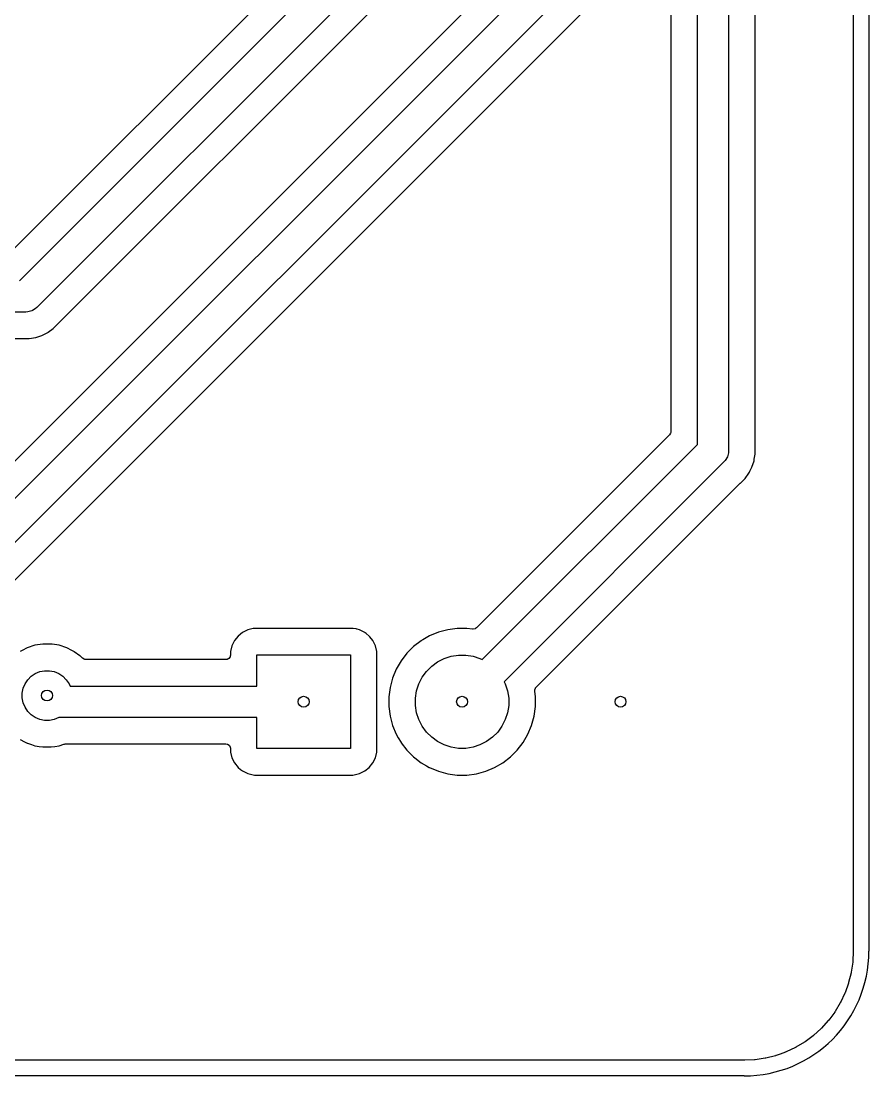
# Model space of a CAD drawing. Header units: millimetres. Extents: x 83 to 184, y -140 to -36.
# Drawn here: x 156.82 to 184, y -140 to -106.17 of the extents above; entities that cross this region are included whole.
import ezdxf

# ---------------------------------------------------------------- set-up
doc = ezdxf.new("R2010")
doc.units = ezdxf.units.MM
doc.layers.add('B.Cu', color=153, linetype='CONTINUOUS', true_color=0x4d7fc4)
doc.layers.add('Edge.Cuts', color=254, linetype='CONTINUOUS', true_color=0xd0d2cd)

msp = doc.modelspace()

# ---------------------------------------------------------------- linework, layer by layer
at = {"layer": 'B.Cu', "linetype": 'CONTINUOUS'}
for p, q in [((183.4995, -40.004574), (183.4995, -135.995424)), ((180.3505, -119.843681), (180.3505, -40.893713)), ((178.5, -119.749357), (178.5, -41.207106)), ((179.5, -41), (179.5, -119.956464)), ((175.613181, -101.276923), (152.626924, -124.263181)), ((152.942894, -125.15), (176.5, -101.592893)), ((168.513181, -101.544601), (156.444601, -113.613181)), ((177.353553, -102.153554), (153.503553, -126.003553)), ((156.760571, -114.5), (169.4, -101.86057)), ((170.253554, -102.42123), (157.32123, -115.353553)), ((158.004848, -115.872723), (170.772723, -103.104848)), ((154.776, -125.933893), (177.425214, -103.28468)), ((177.6495, -103.374131), (177.6495, -119.327876)), ((157.32123, -115.353553), (157.272073, -115.396661)), ((156.967677, -115.5), (152.4, -115.5)), ((157.032925, -115.495723), (156.967677, -115.5)), ((157.03294, -115.495723), (157.032925, -115.495723)), ((157.159019, -115.46194), (157.03294, -115.495723)), ((157.177777, -115.45111), (157.159019, -115.46194)), ((157.272058, -115.396677), (157.177777, -115.45111)), ((157.272073, -115.396661), (157.272058, -115.396677)), ((157.686625, -116.146963), (157.847469, -116.030104)), ((157.847469, -116.030104), (157.997781, -115.879792)), ((157.997781, -115.879792), (157.997782, -115.87979)), ((157.997782, -115.87979), (158.004842, -115.87273)), ((158.004842, -115.87273), (158.004848, -115.872723)), ((153.138242, -116.3505), (157.073963, -116.3505)), ((157.073963, -116.3505), (157.073964, -116.3505)), ((157.073964, -116.3505), (157.28392, -116.317246)), ((157.28392, -116.317246), (157.486089, -116.251557)), ((157.486089, -116.251557), (157.675493, -116.155051)), ((157.675493, -116.155051), (157.686625, -116.146963)), ((177.637064, -119.388054), (177.605769, -119.440798)), ((177.644476, -119.362813), (177.637064, -119.388054)), ((177.6495, -119.327876), (177.644476, -119.362813)), ((177.605769, -119.440798), (171.41958, -125.626985)), ((171.59984, -126.649517), (178.5, -119.749357)), ((179.495723, -120.021727), (179.475281, -120.098017)), ((179.5, -119.956464), (179.495723, -120.021711)), ((179.495723, -120.021711), (179.495723, -120.021727)), ((180.325671, -120.219514), (180.350501, -120.06275)), ((180.350501, -119.843743), (180.3505, -119.843681)), ((180.350501, -119.845776), (180.350501, -119.843743)), ((180.350501, -119.850177), (180.350501, -119.845776)), ((180.350501, -120.06275), (180.350501, -119.850177)), ((179.353554, -120.310017), (172.306946, -127.356623)), ((179.396669, -120.260852), (179.353554, -120.310017)), ((179.396677, -120.260845), (179.396669, -120.260852)), ((179.46194, -120.147806), (179.396677, -120.260845)), ((179.475281, -120.098017), (179.46194, -120.147806)), ((180.251557, -120.474876), (180.317246, -120.272707)), ((180.317246, -120.272707), (180.325671, -120.219514)), ((180.030109, -120.83625), (180.155048, -120.664284)), ((180.155047, -120.664284), (180.155051, -120.66428)), ((180.155048, -120.664284), (180.155047, -120.664284)), ((180.155051, -120.66428), (180.155053, -120.664274)), ((180.155053, -120.664274), (180.175445, -120.636208)), ((180.175445, -120.636208), (180.18373, -120.607993)), ((180.18373, -120.607993), (180.251557, -120.474876)), ((173.324442, -127.541914), (179.872694, -120.993664)), ((179.872694, -120.993664), (179.872727, -120.99364)), ((179.872723, -120.993636), (179.87979, -120.986569)), ((179.872727, -120.99364), (179.872723, -120.993636)), ((179.87979, -120.986569), (179.879792, -120.986568)), ((179.879792, -120.986568), (180.030104, -120.836256)), ((180.030104, -120.836256), (180.030106, -120.836252)), ((180.030106, -120.836252), (180.030109, -120.83625)), ((163.915711, -125.779156), (163.771523, -125.895058)), ((164.081191, -125.697087), (163.915711, -125.779156)), ((164.081436, -125.696965), (164.081191, -125.697087)), ((164.08144, -125.696963), (164.081436, -125.696965)), ((164.260964, -125.652317), (164.08144, -125.696963)), ((164.290633, -125.650304), (164.260964, -125.652317)), ((164.290641, -125.650304), (164.290633, -125.650304)), ((164.30251, -125.6495), (164.290641, -125.650304)), ((167.450418, -125.6495), (164.30251, -125.6495)), ((167.450419, -125.6495), (167.450418, -125.6495)), ((167.460802, -125.650203), (167.450419, -125.6495)), ((167.460803, -125.650204), (167.460802, -125.650203)), ((167.464062, -125.650425), (167.460803, -125.650204)), ((167.555301, -125.656611), (167.464062, -125.650425)), ((167.557853, -125.658105), (167.555301, -125.656611)), ((167.586183, -125.675704), (167.557853, -125.658105)), ((167.587775, -125.676145), (167.586183, -125.675704)), ((167.671485, -125.696963), (167.587775, -125.676145)), ((167.671487, -125.696964), (167.671485, -125.696963)), ((167.837214, -125.779156), (167.671487, -125.696964)), ((167.837215, -125.779157), (167.837214, -125.779156)), ((167.837217, -125.779158), (167.837215, -125.779157)), ((167.83765, -125.779373), (167.837217, -125.779158)), ((167.839947, -125.781119), (167.83765, -125.779373)), ((167.842445, -125.78336), (167.839947, -125.781119)), ((167.848946, -125.788586), (167.842445, -125.78336)), ((167.879249, -125.812945), (167.848946, -125.788586)), ((167.981402, -125.895057), (167.879249, -125.812945)), ((170.199305, -125.769462), (169.914633, -125.887377)), ((170.496922, -125.689716), (170.199305, -125.769462)), ((170.79537, -125.650425), (170.496922, -125.689716)), ((170.796276, -125.650253), (170.79537, -125.650425)), ((170.802396, -125.6495), (170.796276, -125.650253)), ((170.802398, -125.6495), (170.802396, -125.6495)), ((170.802404, -125.6495), (170.802398, -125.6495)), ((171.110524, -125.6495), (170.802404, -125.6495)), ((171.110525, -125.6495), (171.110524, -125.6495)), ((171.110526, -125.6495), (171.110525, -125.6495)), ((171.292474, -125.673453), (171.110526, -125.6495)), ((171.302249, -125.673888), (171.292474, -125.673453)), ((171.30275, -125.674075), (171.302249, -125.673888)), ((171.303376, -125.673938), (171.30275, -125.674075)), ((171.313846, -125.674405), (171.303376, -125.673938)), ((171.316784, -125.674282), (171.313846, -125.674405)), ((171.371023, -125.659224), (171.316784, -125.674282)), ((171.391324, -125.648139), (171.371023, -125.659224)), ((171.419579, -125.626988), (171.391324, -125.648139)), ((171.41958, -125.626985), (171.419579, -125.626988)), ((157.517442, -126.1495), (157.260853, -126.19014)), ((157.77725, -126.1495), (157.517442, -126.1495)), ((157.777251, -126.1495), (157.77725, -126.1495)), ((157.817981, -126.155951), (157.777251, -126.1495)), ((158.033844, -126.19014), (157.817981, -126.155951)), ((163.65562, -126.039249), (163.5735, -126.204829)), ((163.655627, -126.03924), (163.65562, -126.039249)), ((163.771522, -125.895059), (163.655627, -126.03924)), ((163.771523, -125.895058), (163.771522, -125.895059)), ((167.998433, -125.916244), (167.981402, -125.895057)), ((168.097305, -126.039246), (167.998433, -125.916243)), ((167.998433, -125.916243), (167.998433, -125.916244)), ((168.097308, -126.03925), (168.097305, -126.039246)), ((168.136569, -126.118414), (168.097308, -126.03925)), ((168.179501, -126.204979), (168.136569, -126.118414)), ((169.647779, -126.041447), (169.403355, -126.229)), ((169.647792, -126.041438), (169.647779, -126.041447)), ((169.651599, -126.039241), (169.647792, -126.041438)), ((169.698116, -126.012384), (169.651598, -126.03924)), ((169.651598, -126.03924), (169.651599, -126.039241)), ((169.914616, -125.887386), (169.698116, -126.012384)), ((169.914633, -125.887377), (169.914616, -125.887386)), ((156.854584, -126.351534), (156.78229, -126.38837)), ((157.013772, -126.270422), (156.854584, -126.351534)), ((157.013775, -126.270421), (157.013772, -126.270422)), ((157.26085, -126.19014), (157.013775, -126.270421)), ((157.260853, -126.19014), (157.26085, -126.19014)), ((158.280923, -126.270421), (158.033844, -126.19014)), ((158.28093, -126.270424), (158.280923, -126.270421)), ((158.440111, -126.351533), (158.28093, -126.270424)), ((158.440113, -126.351533), (158.440111, -126.351533)), ((158.440113, -126.351534), (158.440113, -126.351533)), ((158.504818, -126.384503), (158.440113, -126.351534)), ((158.5124, -126.388366), (158.504818, -126.384503)), ((158.512402, -126.388367), (158.5124, -126.388366)), ((158.512403, -126.388368), (158.512402, -126.388367)), ((158.522997, -126.396065), (158.512403, -126.388368)), ((158.523, -126.396067), (158.522997, -126.396065)), ((158.701149, -126.5255), (158.523, -126.396067)), ((163.525964, -126.507679), (163.520939, -126.542614)), ((163.525964, -126.50767), (163.525963, -126.507676)), ((163.525963, -126.507676), (163.525964, -126.507679)), ((163.52878, -126.384503), (163.525964, -126.426046)), ((163.525964, -126.426046), (163.525964, -126.50767)), ((163.573427, -126.204976), (163.52878, -126.384503)), ((163.5735, -126.204829), (163.573427, -126.204976)), ((164.376464, -127.5), (164.376464, -126.5)), ((164.376464, -126.5), (167.376464, -126.5)), ((167.376464, -126.5), (167.376464, -129.5)), ((168.224147, -126.384505), (168.179501, -126.204979)), ((168.226964, -126.426046), (168.224147, -126.384505)), ((168.226964, -129.573954), (168.226964, -126.426046)), ((169.185472, -126.446883), (168.997911, -126.691316)), ((169.185478, -126.446876), (169.185472, -126.446883)), ((169.185485, -126.446868), (169.185478, -126.446876)), ((169.403332, -126.229021), (169.185485, -126.446868)), ((169.40334, -126.229014), (169.403332, -126.229021)), ((169.403355, -126.229), (169.40334, -126.229014)), ((170.606296, -126.541445), (170.838775, -126.504624)), ((170.838775, -126.504624), (171.074153, -126.504624)), ((171.074153, -126.504624), (171.306632, -126.541445)), ((158.722574, -126.541066), (158.701149, -126.5255)), ((158.72258, -126.541071), (158.722574, -126.541066)), ((158.787279, -126.60577), (158.72258, -126.541071)), ((158.840023, -126.637065), (158.787279, -126.60577)), ((158.865265, -126.644477), (158.840023, -126.637065)), ((158.9002, -126.6495), (158.865265, -126.644477)), ((158.900201, -126.6495), (158.9002, -126.649499)), ((158.9002, -126.649499), (158.9002, -126.6495)), ((163.388632, -126.6495), (158.900201, -126.6495)), ((163.415003, -126.646663), (163.388632, -126.6495)), ((163.422561, -126.645018), (163.415003, -126.646663)), ((163.477422, -126.617542), (163.422561, -126.645018)), ((163.478753, -126.616387), (163.477422, -126.617542)), ((163.478755, -126.616387), (163.478753, -126.616387)), ((163.478756, -126.616385), (163.478755, -126.616387)), ((163.478791, -126.616355), (163.478756, -126.616385)), ((163.516534, -126.557612), (163.478791, -126.616355)), ((163.520939, -126.542614), (163.516534, -126.557612)), ((168.9979, -126.691332), (168.843842, -126.958166)), ((168.997911, -126.691316), (168.9979, -126.691332)), ((169.815855, -127.025828), (169.982292, -126.859391)), ((169.982292, -126.859391), (170.172716, -126.72104)), ((170.172716, -126.72104), (170.382439, -126.614181)), ((170.382439, -126.614181), (170.606296, -126.541445)), ((171.306632, -126.541445), (171.530489, -126.614181)), ((171.530489, -126.614181), (171.59984, -126.649517)), ((157.028941, -127.292485), (157.139834, -127.181592)), ((157.139834, -127.181592), (157.270232, -127.094463)), ((157.270232, -127.094463), (157.415121, -127.034448)), ((157.415121, -127.034448), (157.568935, -127.003852)), ((157.568935, -127.003852), (157.725763, -127.003852)), ((157.725763, -127.003852), (157.879577, -127.034448)), ((157.879577, -127.034448), (158.024466, -127.094463)), ((158.024466, -127.094463), (158.154864, -127.181592)), ((158.154864, -127.181592), (158.265757, -127.292485)), ((168.843842, -126.958166), (168.725926, -127.242841)), ((169.677504, -127.216252), (169.815855, -127.025828)), ((156.881797, -127.567772), (156.941812, -127.422883)), ((156.941812, -127.422883), (157.028941, -127.292485)), ((158.265757, -127.292485), (158.352886, -127.422883)), ((158.352886, -127.422883), (158.384829, -127.5)), ((158.384829, -127.5), (164.376464, -127.5)), ((168.725926, -127.242841), (168.64618, -127.540458)), ((169.497909, -127.649832), (169.570645, -127.425975)), ((169.570645, -127.425975), (169.677504, -127.216252)), ((172.306946, -127.356623), (172.342283, -127.425975)), ((172.342283, -127.425975), (172.415019, -127.649832)), ((156.851201, -127.721586), (156.881797, -127.567772)), ((156.851201, -127.878414), (156.851201, -127.721586)), ((156.881797, -128.032228), (156.851201, -127.878414)), ((168.605967, -127.845914), (168.605964, -127.845938)), ((168.605964, -127.845938), (168.605964, -128.15406)), ((168.64618, -127.540458), (168.605967, -127.845914)), ((169.461088, -127.882311), (169.497909, -127.649832)), ((172.415019, -127.649832), (172.45184, -127.882311)), ((173.283936, -127.671029), (173.284356, -127.635738)), ((173.304879, -127.830107), (173.283936, -127.671029)), ((173.284356, -127.635738), (173.287919, -127.612889)), ((173.287919, -127.612889), (173.309, -127.560675)), ((173.306964, -127.84594), (173.304879, -127.830107)), ((173.306964, -128.15406), (173.306964, -127.84594)), ((173.309, -127.560675), (173.310698, -127.558261)), ((173.310698, -127.558261), (173.317424, -127.550261)), ((173.317424, -127.550261), (173.317697, -127.549683)), ((173.317697, -127.549683), (173.318148, -127.5494)), ((173.318148, -127.5494), (173.324442, -127.541914)), ((156.941812, -128.177117), (156.881797, -128.032228)), ((157.028941, -128.307515), (156.941812, -128.177117)), ((168.605964, -128.15406), (168.605967, -128.154084)), ((168.605967, -128.154084), (168.64618, -128.45954)), ((169.461088, -128.117689), (169.461088, -127.882311)), ((169.497909, -128.350168), (169.461088, -128.117689)), ((172.45184, -128.117689), (172.415019, -128.350168)), ((172.45184, -127.882311), (172.45184, -128.117689)), ((173.266746, -128.459544), (173.306964, -128.15406)), ((157.139834, -128.418408), (157.028941, -128.307515)), ((157.270232, -128.505537), (157.139834, -128.418408)), ((157.415121, -128.565552), (157.270232, -128.505537)), ((158.024466, -128.505537), (157.879577, -128.565552)), ((158.032753, -128.5), (158.024466, -128.505537)), ((164.376464, -128.5), (158.032753, -128.5)), ((164.376464, -129.5), (164.376464, -128.5)), ((168.64618, -128.45954), (168.725926, -128.757157)), ((169.570645, -128.574025), (169.497909, -128.350168)), ((172.415019, -128.350168), (172.342283, -128.574025)), ((173.186999, -128.757164), (173.266746, -128.459544)), ((157.568935, -128.596148), (157.415121, -128.565552)), ((157.725763, -128.596148), (157.568935, -128.596148)), ((157.879577, -128.565552), (157.725763, -128.596148)), ((168.725926, -128.757157), (168.843841, -129.041829)), ((169.677504, -128.783748), (169.570645, -128.574025)), ((169.815855, -128.974172), (169.677504, -128.783748)), ((172.235424, -128.783748), (172.097073, -128.974172)), ((172.342283, -128.574025), (172.235424, -128.783748)), ((173.069086, -129.04183), (173.186999, -128.757164)), ((156.782298, -129.211634), (156.928378, -129.286066)), ((168.843841, -129.041829), (168.84385, -129.041846)), ((168.84385, -129.041846), (168.909481, -129.155522)), ((168.909481, -129.155522), (168.911017, -129.158181)), ((168.911017, -129.158181), (168.997902, -129.30867)), ((169.982292, -129.140609), (169.815855, -128.974172)), ((170.172716, -129.27896), (169.982292, -129.140609)), ((171.930636, -129.140609), (171.740212, -129.27896)), ((172.097073, -128.974172), (171.930636, -129.140609)), ((172.915026, -129.30867), (173.069086, -129.04183)), ((156.928378, -129.286066), (156.993971, -129.319488)), ((156.993971, -129.319488), (157.007325, -129.326292)), ((157.007325, -129.326292), (157.008925, -129.327229)), ((157.008925, -129.327229), (157.01262, -129.329019)), ((157.01262, -129.329019), (157.014633, -129.330019)), ((157.014633, -129.330019), (157.018402, -129.331082)), ((157.018402, -129.331082), (157.153005, -129.374817)), ((157.153005, -129.374817), (157.260856, -129.40986)), ((157.260856, -129.40986), (157.328584, -129.420586)), ((157.328584, -129.420586), (157.392894, -129.430772)), ((157.392894, -129.430772), (157.392993, -129.430787)), ((157.392993, -129.430787), (157.393055, -129.430797)), ((157.393055, -129.430797), (157.517447, -129.4505)), ((157.517447, -129.4505), (157.517452, -129.4505)), ((157.517452, -129.4505), (157.77725, -129.4505)), ((157.77725, -129.4505), (157.777251, -129.4505)), ((157.777251, -129.4505), (157.901642, -129.430797)), ((157.901642, -129.430797), (158.033842, -129.40986)), ((158.033842, -129.40986), (158.033845, -129.409859)), ((158.033845, -129.409859), (158.033846, -129.409859)), ((158.033846, -129.409859), (158.033849, -129.409857)), ((158.033849, -129.409857), (158.033855, -129.409857)), ((158.033855, -129.409857), (158.034086, -129.40978)), ((158.034086, -129.40978), (158.188578, -129.359583)), ((158.188578, -129.359583), (158.207483, -129.355043)), ((158.207483, -129.355043), (158.226543, -129.352025)), ((158.226543, -129.352025), (158.24593, -129.3505)), ((158.24593, -129.3505), (163.384134, -129.3505)), ((163.384134, -129.3505), (163.41907, -129.355523)), ((163.41907, -129.355523), (163.434068, -129.359927)), ((163.434068, -129.359927), (163.492819, -129.397672)), ((163.492819, -129.397672), (163.494006, -129.399041)), ((163.494006, -129.399041), (163.521482, -129.453902)), ((163.521482, -129.453902), (163.523127, -129.46146)), ((163.523127, -129.46146), (163.525964, -129.487831)), ((163.525964, -129.487831), (163.525964, -129.573952)), ((167.376464, -129.5), (164.376464, -129.5)), ((168.997902, -129.30867), (168.997904, -129.308673)), ((168.997904, -129.308673), (168.997905, -129.308674)), ((168.997905, -129.308674), (169.003802, -129.316359)), ((169.003802, -129.316359), (169.003805, -129.316364)), ((169.003805, -129.316364), (169.185464, -129.553107)), ((169.185464, -129.553107), (169.185468, -129.553112)), ((169.185468, -129.553112), (169.185471, -129.553115)), ((169.185471, -129.553115), (169.185477, -129.553122)), ((169.185477, -129.553122), (169.403341, -129.770986)), ((170.382439, -129.385819), (170.172716, -129.27896)), ((170.606296, -129.458555), (170.382439, -129.385819)), ((170.838775, -129.495376), (170.606296, -129.458555)), ((171.074153, -129.495376), (170.838775, -129.495376)), ((171.306632, -129.458555), (171.074153, -129.495376)), ((171.530489, -129.385819), (171.306632, -129.458555)), ((171.740212, -129.27896), (171.530489, -129.385819)), ((172.509581, -129.770991), (172.727455, -129.553117)), ((172.727455, -129.553117), (172.915026, -129.30867)), ((163.525964, -129.573952), (163.52878, -129.615495)), ((163.52878, -129.615495), (163.573427, -129.795022)), ((163.573427, -129.795022), (163.573428, -129.795023)), ((163.573428, -129.795023), (163.65562, -129.96075)), ((168.097306, -129.960753), (168.179501, -129.795021)), ((168.179501, -129.795021), (168.224147, -129.615495)), ((168.224147, -129.615495), (168.226964, -129.573954)), ((169.403341, -129.770986), (169.403348, -129.770992)), ((169.403348, -129.770992), (169.403351, -129.770994)), ((169.403351, -129.770994), (169.403355, -129.770998)), ((169.403355, -129.770998), (169.486693, -129.834945)), ((169.486693, -129.834945), (169.546958, -129.881188)), ((169.546958, -129.881188), (169.647794, -129.958562)), ((172.265134, -129.958562), (172.509581, -129.770991)), ((163.65562, -129.96075), (163.771523, -130.10494)), ((163.771523, -130.10494), (163.853637, -130.170945)), ((163.853637, -130.170945), (163.915711, -130.220842)), ((163.915711, -130.220842), (164.081443, -130.303037)), ((167.671485, -130.303037), (167.837217, -130.220842)), ((167.837217, -130.220842), (167.981404, -130.10494)), ((167.981404, -130.10494), (168.097306, -129.960753)), ((169.647794, -129.958562), (169.647801, -129.958566)), ((169.647801, -129.958566), (169.819294, -130.057578)), ((169.819294, -130.057578), (169.901325, -130.104939)), ((169.901325, -130.104939), (169.914626, -130.112618)), ((169.914626, -130.112618), (169.914631, -130.11262)), ((169.914631, -130.11262), (169.914634, -130.112622)), ((169.914634, -130.112622), (170.1993, -130.230535)), ((170.1993, -130.230535), (170.49692, -130.310282)), ((171.416008, -130.310282), (171.713628, -130.230535)), ((171.713628, -130.230535), (171.998294, -130.112622)), ((171.998294, -130.112622), (172.265134, -129.958562)), ((164.081443, -130.303037), (164.260965, -130.347682)), ((164.260965, -130.347682), (164.260966, -130.347682)), ((164.260966, -130.347682), (164.260969, -130.347683)), ((164.260969, -130.347683), (164.30251, -130.3505)), ((164.30251, -130.3505), (164.302512, -130.3505)), ((164.302512, -130.3505), (167.450416, -130.3505)), ((167.450416, -130.3505), (167.450418, -130.3505)), ((167.450418, -130.3505), (167.491959, -130.347683)), ((167.491959, -130.347683), (167.671485, -130.303037)), ((170.49692, -130.310282), (170.802404, -130.3505)), ((170.802404, -130.3505), (170.802411, -130.3505)), ((170.802411, -130.3505), (171.110517, -130.3505)), ((171.110517, -130.3505), (171.110524, -130.3505)), ((171.110524, -130.3505), (171.416008, -130.310282)), ((183.4995, -135.995424), (183.499462, -135.998484)), ((183.483096, -136.333884), (183.482648, -136.339954)), ((183.499276, -136.004547), (183.483096, -136.333884)), ((183.499387, -136.001522), (183.499276, -136.004547)), ((183.499462, -135.998484), (183.499387, -136.001522)), ((183.433598, -136.67368), (183.432557, -136.679679)), ((183.481306, -136.352054), (183.433598, -136.67368)), ((183.482051, -136.346015), (183.481306, -136.352054)), ((183.482648, -136.339954), (183.482051, -136.346015)), ((183.35103, -137.006997), (183.349399, -137.012887)), ((183.430037, -136.691583), (183.35103, -137.006997)), ((183.43137, -136.685646), (183.430037, -136.691583)), ((183.432557, -136.679679), (183.43137, -136.685646)), ((183.229211, -137.347456), (183.090187, -137.641398)), ((183.231683, -137.341877), (183.229211, -137.347456)), ((183.234015, -137.336245), (183.231683, -137.341877)), ((183.2362, -137.330581), (183.234015, -137.336245)), ((183.345733, -137.024455), (183.2362, -137.330581)), ((183.347634, -137.018701), (183.345733, -137.024455)), ((183.349399, -137.012887), (183.347634, -137.018701)), ((183.081579, -137.657499), (182.914423, -137.936382)), ((183.084569, -137.652222), (183.081579, -137.657499)), ((183.08744, -137.646853), (183.084569, -137.652222)), ((183.090187, -137.641398), (183.08744, -137.646853)), ((182.904295, -137.951541), (182.710586, -138.212726)), ((182.907802, -137.946561), (182.904295, -137.951541)), ((182.91117, -137.94152), (182.907802, -137.946561)), ((182.914423, -137.936382), (182.91117, -137.94152)), ((182.699008, -138.226833), (182.480652, -138.467753)), ((182.702983, -138.222225), (182.699008, -138.226833)), ((182.706841, -138.217524), (182.702983, -138.222225)), ((182.710586, -138.212726), (182.706841, -138.217524)), ((182.222225, -138.702983), (182.217524, -138.706841)), ((182.226833, -138.699008), (182.222225, -138.702983)), ((182.467753, -138.480652), (182.226833, -138.699008)), ((182.472161, -138.476455), (182.467753, -138.480652)), ((182.476455, -138.472161), (182.472161, -138.476455)), ((182.480652, -138.467753), (182.476455, -138.472161)), ((181.936382, -138.914423), (181.657499, -139.081579)), ((181.94152, -138.91117), (181.936382, -138.914423)), ((181.946561, -138.907802), (181.94152, -138.91117)), ((181.951541, -138.904295), (181.946561, -138.907802)), ((182.212726, -138.710586), (181.951541, -138.904295)), ((182.217524, -138.706841), (182.212726, -138.710586)), ((181.006997, -139.35103), (180.691583, -139.430037)), ((181.012887, -139.349399), (181.006997, -139.35103)), ((181.018701, -139.347634), (181.012887, -139.349399)), ((181.024455, -139.345733), (181.018701, -139.347634)), ((181.15359, -139.299527), (181.024455, -139.345733)), ((181.330589, -139.236196), (181.15359, -139.299527)), ((181.336245, -139.234015), (181.330589, -139.236196)), ((181.341877, -139.231683), (181.336245, -139.234015)), ((181.347456, -139.229211), (181.341877, -139.231683)), ((181.641398, -139.090187), (181.347456, -139.229211)), ((181.646853, -139.08744), (181.641398, -139.090187)), ((181.652222, -139.084569), (181.646853, -139.08744)), ((181.657499, -139.081579), (181.652222, -139.084569)), ((179.995422, -139.4995), (87.004576, -139.4995)), ((179.998494, -139.499462), (179.995422, -139.4995)), ((180.001561, -139.499386), (179.998494, -139.499462)), ((180.004577, -139.499274), (180.001561, -139.499386)), ((180.021986, -139.498418), (180.004577, -139.499274)), ((180.021987, -139.498419), (180.021986, -139.498418)), ((180.333883, -139.483096), (180.021987, -139.498419)), ((180.339951, -139.482648), (180.333883, -139.483096)), ((180.346013, -139.482051), (180.339951, -139.482648)), ((180.352054, -139.481306), (180.346013, -139.482051)), ((180.67368, -139.433598), (180.352054, -139.481306)), ((180.679679, -139.432557), (180.67368, -139.433598)), ((180.685646, -139.43137), (180.679679, -139.432557)), ((180.691583, -139.430037), (180.685646, -139.43137))]:
    msp.add_line(p, q, dxfattribs=at)
at = {"layer": 'B.Cu'}
for centre in [(157.647349, -127.8), (157.647349, -127.8), (165.876464, -128), (165.876464, -128), (170.956464, -128), (170.956464, -128), (176.036464, -128), (176.036464, -128)]:
    msp.add_circle(centre, 0.175, dxfattribs=at)
at = {"layer": 'Edge.Cuts', "linetype": 'CONTINUOUS'}
for p, q in [((184, -40), (184, -136)), ((180, -140), (87, -140))]:
    msp.add_line(p, q, dxfattribs=at)
at = {"layer": 'Edge.Cuts'}
msp.add_arc((180, -136), 4, -90, 0, dxfattribs=at)

doc.saveas('drawing.dxf')
